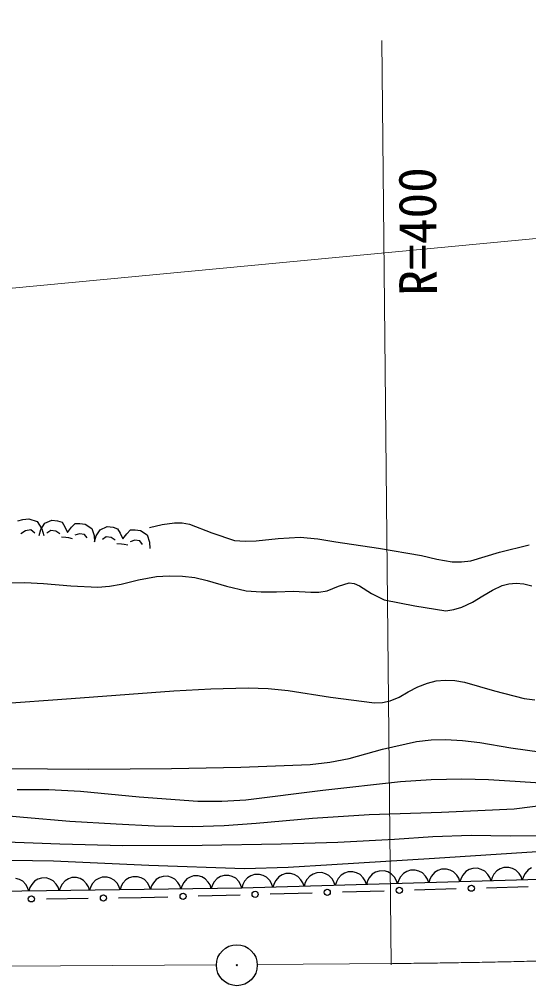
# Model space of a CAD drawing. Units: millimetres, scale not verified. Extents: x 40000 to 680000, y 20000 to 380000.
# Drawn here: x 260436 to 285163, y 260933 to 307831 of the extents above; entities that cross this region are included whole.
import ezdxf
from ezdxf.enums import TextEntityAlignment as Align

# ---------------------------------------------------------------- set-up
doc = ezdxf.new("R2010")
doc.units = ezdxf.units.MM
doc.header["$LTSCALE"] = 1000
doc.linetypes.add('CHAIN', pattern=[18.5, 12, -1.5, 3.5, -1.5])
for name, color, linetype, lineweight in [('M-BGD', 7, 'Continuous', 25), ('M-BMK', 2, 'CHAIN', 13), ('M-BMK-SRVR', 3, 'Continuous', 25), ('M-STR-HTXT', 7, 'Continuous', 13)]:
    doc.layers.add(name, color=color, linetype=linetype, lineweight=lineweight)
doc.styles.add('ＭＳ ゴシック', font='')
doc.styles.get('ＭＳ ゴシック').set_extended_font_data('MS Gothic')

msp = doc.modelspace()

# ---------------------------------------------------------------- linework, layer by layer
at = {"layer": 'M-BGD'}
for p, q in [((260367, 283493), (260601, 283555)), ((260601, 283555), (260898, 283595)), ((260898, 283595), (261303, 283453)), ((261303, 283453), (261524, 283111)), ((261478, 283079), (261677, 283376)), ((261677, 283376), (262008, 283528)), ((262008, 283528), (262297, 283494)), ((262297, 283494), (262520, 283420)), ((262520, 283420), (262645, 283208)), ((262969, 283177), (263148, 283367)), ((263148, 283367), (263366, 283369)), ((263366, 283369), (263635, 283338)), ((263635, 283338), (263957, 283123)), ((266753, 283161), (267363, 283311)), ((267363, 283311), (267966, 283398)), ((267966, 283398), (268335, 283392)), ((268335, 283392), (268698, 283326)), ((268698, 283326), (269784, 282903)), ((260734, 283013), (260511, 282869)), ((261002, 283049), (260734, 283013)), ((261189, 282900), (261002, 283049)), ((261396, 282782), (261478, 283079)), ((261524, 283111), (261621, 282784)), ((261962, 283022), (261778, 282901)), ((262211, 282993), (261962, 283022)), ((262401, 282869), (262211, 282993)), ((262645, 283208), (262776, 282927)), ((262776, 282927), (262969, 283177)), ((263361, 282865), (263134, 282790)), ((263603, 282837), (263361, 282865)), ((263733, 282665), (263603, 282837)), ((263957, 283123), (264073, 282775)), ((264167, 282764), (264365, 283061)), ((264365, 283061), (264697, 283213)), ((264697, 283213), (264986, 283179)), ((264986, 283179), (265209, 283106)), ((265209, 283106), (265334, 282893)), ((265334, 282893), (265464, 282612)), ((265464, 282612), (265657, 282862)), ((265657, 282862), (265836, 283053)), ((265836, 283053), (266055, 283054)), ((266055, 283054), (266323, 283023)), ((266323, 283023), (266646, 282808)), ((266646, 282808), (266762, 282461)), ((269784, 282903), (270884, 282541)), ((262699, 282677), (262476, 282696)), ((262840, 282661), (262699, 282677)), ((263020, 282626), (262840, 282661)), ((264073, 282775), (264085, 282467)), ((264085, 282467), (264167, 282764)), ((264651, 282708), (264467, 282586)), ((264900, 282678), (264651, 282708)), ((265090, 282554), (264900, 282678)), ((265388, 282362), (265165, 282382)), ((265529, 282346), (265388, 282362)), ((265709, 282311), (265529, 282346)), ((266050, 282551), (265823, 282475)), ((266292, 282522), (266050, 282551)), ((266422, 282350), (266292, 282522)), ((266762, 282461), (266773, 282153)), ((270884, 282541), (271403, 282499)), ((271403, 282499), (271931, 282518)), ((271931, 282518), (272999, 282638)), ((272999, 282638), (274066, 282698)), ((274066, 282698), (274931, 282615)), ((274931, 282615), (275800, 282471)), ((275800, 282471), (277875, 282171)), ((277875, 282171), (279963, 281806)), ((282355, 281549), (283752, 281965)), ((283752, 281965), (285183, 282325)), ((279963, 281806), (280705, 281626)), ((280705, 281626), (281452, 281507)), ((281452, 281507), (281902, 281498)), ((281902, 281498), (282355, 281549)), ((259791, 280477), (260700, 280492)), ((260700, 280492), (261616, 280446)), ((265383, 280419), (266222, 280630)), ((266222, 280630), (267094, 280785)), ((267094, 280785), (267718, 280829)), ((267718, 280829), (268351, 280813)), ((268351, 280813), (268958, 280736)), ((268958, 280736), (269561, 280597)), ((269561, 280597), (270498, 280316)), ((275928, 280323), (276455, 280483)), ((276455, 280483), (276695, 280445)), ((284204, 280442), (284550, 280469)), ((284550, 280469), (284934, 280432)), ((261616, 280446), (262929, 280333)), ((262929, 280333), (264250, 280280)), ((264250, 280280), (264817, 280319)), ((264817, 280319), (265383, 280419)), ((270498, 280316), (271444, 280096)), ((271444, 280096), (272174, 280044)), ((272174, 280044), (272924, 280053)), ((272924, 280053), (273753, 280071)), ((273753, 280071), (274582, 280030)), ((274582, 280030), (274981, 280029)), ((274981, 280029), (275382, 280091)), ((275382, 280091), (275928, 280323)), ((276695, 280445), (276944, 280342)), ((276944, 280342), (277533, 279968)), ((282942, 279851), (283400, 280132)), ((283400, 280132), (283882, 280358)), ((283882, 280358), (284204, 280442)), ((284934, 280432), (285324, 280332)), ((277533, 279968), (278143, 279652)), ((278143, 279652), (279637, 279360)), ((281923, 279303), (282439, 279546)), ((282439, 279546), (282942, 279851)), ((279637, 279360), (281147, 279127)), ((281147, 279127), (281534, 279183)), ((281534, 279183), (281923, 279303)), ((280679, 275723), (281111, 275767)), ((281111, 275767), (281575, 275749)), ((267938, 275234), (269739, 275344)), ((269739, 275344), (271541, 275393)), ((271541, 275393), (272509, 275355)), ((272509, 275355), (273479, 275256)), ((279317, 275188), (279775, 275432)), ((279775, 275432), (280254, 275619)), ((280254, 275619), (280679, 275723)), ((281575, 275749), (282050, 275669)), ((282050, 275669), (283498, 275236)), ((257984, 274518), (262955, 274865)), ((262955, 274865), (267938, 275234)), ((273479, 275256), (275547, 274931)), ((275547, 274931), (277675, 274660)), ((278439, 274750), (278880, 274936)), ((278880, 274936), (279317, 275188)), ((283498, 275236), (284942, 274868)), ((284942, 274868), (285458, 274804)), ((277675, 274660), (278065, 274675)), ((278065, 274675), (278439, 274750)), ((278072, 272404), (279714, 272788)), ((279714, 272788), (280422, 272866)), ((280422, 272866), (281131, 272884)), ((281131, 272884), (281956, 272838)), ((281956, 272838), (282787, 272730)), ((282787, 272730), (284296, 272470)), ((276456, 271964), (278072, 272404)), ((284296, 272470), (285806, 272271)), ((267819, 271469), (271188, 271541)), ((271188, 271541), (274553, 271673)), ((274553, 271673), (275504, 271788)), ((275504, 271788), (276456, 271964)), ((259804, 271470), (263813, 271439)), ((263813, 271439), (267819, 271469)), ((275175, 270427), (278940, 270845)), ((278940, 270845), (280425, 270937)), ((280425, 270937), (281924, 270969)), ((281924, 270969), (283217, 270944)), ((283217, 270944), (284515, 270859)), ((284515, 270859), (285732, 270773)), ((260334, 270451), (261862, 270446)), ((261862, 270446), (263400, 270380)), ((263400, 270380), (266251, 270100)), ((271425, 269951), (275175, 270427)), ((266251, 270100), (269107, 269880)), ((269107, 269880), (270267, 269885)), ((270267, 269885), (271425, 269951)), ((284456, 269522), (287635, 269911)), ((259174, 269245), (260644, 269116)), ((274667, 269061), (277418, 269238)), ((277418, 269238), (280935, 269350)), ((280935, 269350), (284456, 269522)), ((260644, 269116), (262891, 268918)), ((262891, 268918), (265142, 268781)), ((265142, 268781), (266990, 268688)), ((270385, 268710), (271929, 268825)), ((271929, 268825), (274667, 269061)), ((266990, 268688), (268849, 268655)), ((268849, 268655), (270385, 268710)), ((259359, 267937), (262407, 267810)), ((262407, 267810), (265467, 267742)), ((269306, 267748), (273153, 267814)), ((273153, 267814), (275900, 267903)), ((275900, 267903), (278643, 268051)), ((278643, 268051), (280507, 268178)), ((280507, 268178), (282377, 268245)), ((282377, 268245), (284278, 268206)), ((284278, 268206), (286178, 268227)), ((265467, 267742), (269306, 267748)), ((280587, 267116), (285571, 267447)), ((260062, 267020), (262089, 266998)), ((262089, 266998), (266721, 266778)), ((275611, 266808), (280587, 267116)), ((266721, 266778), (271360, 266618)), ((304524, 266609), (271234, 265673)), ((271360, 266618), (273486, 266683)), ((273486, 266683), (275611, 266808)), ((274882, 266412), (274706, 266350)), ((275116, 266418), (274882, 266412)), ((275296, 266367), (275116, 266418)), ((276219, 266393), (276055, 266297)), ((276395, 266454), (276219, 266393)), ((276629, 266461), (276395, 266454)), ((276809, 266409), (276629, 266461)), ((276978, 266323), (276809, 266409)), ((277732, 266435), (277568, 266340)), ((277908, 266497), (277732, 266435)), ((278143, 266503), (277908, 266497)), ((278322, 266452), (278143, 266503)), ((278491, 266366), (278322, 266452)), ((279081, 266382), (278938, 266212)), ((279245, 266478), (279081, 266382)), ((279421, 266539), (279245, 266478)), ((279656, 266546), (279421, 266539)), ((279835, 266494), (279656, 266546)), ((280004, 266408), (279835, 266494)), ((280156, 266246), (280004, 266408)), ((280594, 266425), (280452, 266254)), ((280758, 266520), (280594, 266425)), ((280934, 266582), (280758, 266520)), ((281169, 266589), (280934, 266582)), ((281348, 266537), (281169, 266589)), ((281517, 266451), (281348, 266537)), ((281670, 266288), (281517, 266451)), ((282108, 266467), (281965, 266297)), ((282271, 266563), (282108, 266467)), ((282448, 266624), (282271, 266563)), ((282682, 266631), (282448, 266624)), ((282862, 266579), (282682, 266631)), ((283031, 266493), (282862, 266579)), ((283183, 266331), (283031, 266493)), ((283621, 266510), (283478, 266339)), ((283785, 266605), (283621, 266510)), ((283961, 266667), (283785, 266605)), ((284195, 266674), (283961, 266667)), ((284375, 266622), (284195, 266674)), ((284544, 266536), (284375, 266622)), ((284696, 266373), (284544, 266536)), ((284991, 266382), (284908, 266232)), ((285134, 266552), (284991, 266382)), ((285298, 266648), (285134, 266552)), ((260438, 266085), (260264, 266138)), ((260602, 265998), (260438, 266085)), ((260748, 265838), (260602, 265998)), ((261178, 266007), (261036, 265842)), ((261339, 266098), (261178, 266007)), ((261512, 266155), (261339, 266098)), ((261741, 266159), (261512, 266155)), ((261915, 266106), (261741, 266159)), ((262079, 266019), (261915, 266106)), ((262225, 265859), (262079, 266019)), ((262655, 266028), (262513, 265863)), ((262816, 266119), (262655, 266028)), ((262988, 266176), (262816, 266119)), ((263217, 266180), (262988, 266176)), ((263392, 266127), (263217, 266180)), ((263555, 266040), (263392, 266127)), ((263702, 265880), (263555, 266040)), ((264131, 266049), (263990, 265884)), ((264292, 266140), (264131, 266049)), ((264465, 266197), (264292, 266140)), ((264694, 266201), (264465, 266197)), ((264868, 266148), (264694, 266201)), ((265032, 266061), (264868, 266148)), ((265178, 265901), (265032, 266061)), ((265608, 266070), (265466, 265905)), ((265769, 266161), (265608, 266070)), ((265942, 266218), (265769, 266161)), ((266171, 266222), (265942, 266218)), ((266345, 266169), (266171, 266222)), ((266509, 266082), (266345, 266169)), ((266655, 265922), (266509, 266082)), ((266746, 265779), (266655, 265922)), ((266943, 265926), (266860, 265781)), ((267085, 266091), (266943, 265926)), ((267246, 266182), (267085, 266091)), ((267419, 266239), (267246, 266182)), ((267648, 266243), (267419, 266239)), ((267822, 266190), (267648, 266243)), ((267986, 266103), (267822, 266190)), ((268132, 265943), (267986, 266103)), ((268223, 265800), (268132, 265943)), ((268420, 265947), (268337, 265802)), ((268562, 266112), (268420, 265947)), ((268723, 266203), (268562, 266112)), ((268895, 266260), (268723, 266203)), ((269124, 266264), (268895, 266260)), ((269299, 266211), (269124, 266264)), ((269462, 266124), (269299, 266211)), ((269609, 265964), (269462, 266124)), ((269699, 265821), (269609, 265964)), ((269897, 265968), (269814, 265823)), ((270038, 266133), (269897, 265968)), ((270199, 266224), (270038, 266133)), ((270372, 266281), (270199, 266224)), ((270601, 266285), (270372, 266281)), ((270775, 266232), (270601, 266285)), ((270939, 266145), (270775, 266232)), ((271085, 265985), (270939, 266145)), ((271176, 265842), (271085, 265985)), ((271372, 265999), (271289, 265849)), ((271515, 266170), (271372, 265999)), ((271679, 266265), (271515, 266170)), ((271855, 266327), (271679, 266265)), ((272090, 266333), (271855, 266327)), ((272269, 266282), (272090, 266333)), ((272438, 266195), (272269, 266282)), ((272590, 266033), (272438, 266195)), ((272685, 265888), (272590, 266033)), ((272886, 266041), (272803, 265891)), ((273028, 266212), (272886, 266041)), ((273192, 266308), (273028, 266212)), ((273369, 266369), (273192, 266308)), ((273603, 266376), (273369, 266369)), ((273782, 266324), (273603, 266376)), ((273951, 266238), (273782, 266324)), ((274104, 266076), (273951, 266238)), ((274199, 265931), (274104, 266076)), ((274260, 265758), (274199, 265931)), ((274316, 265934), (274260, 265758)), ((274399, 266084), (274316, 265934)), ((274542, 266255), (274399, 266084)), ((274706, 266350), (274542, 266255)), ((275465, 266281), (275296, 266367)), ((275617, 266118), (275465, 266281)), ((275712, 265973), (275617, 266118)), ((275773, 265801), (275712, 265973)), ((275829, 265977), (275773, 265801)), ((275912, 266127), (275829, 265977)), ((276055, 266297), (275912, 266127)), ((277130, 266161), (276978, 266323)), ((277225, 266016), (277130, 266161)), ((277287, 265843), (277225, 266016)), ((277342, 266019), (277287, 265843)), ((277425, 266169), (277342, 266019)), ((277568, 266340), (277425, 266169)), ((278643, 266203), (278491, 266366)), ((278738, 266058), (278643, 266203)), ((278800, 265886), (278738, 266058)), ((278855, 266062), (278800, 265886)), ((278938, 266212), (278855, 266062)), ((280251, 266101), (280156, 266246)), ((280313, 265928), (280251, 266101)), ((280369, 266104), (280313, 265928)), ((280452, 266254), (280369, 266104)), ((281765, 266143), (281670, 266288)), ((281826, 265971), (281765, 266143)), ((281882, 266147), (281826, 265971)), ((281965, 266297), (281882, 266147)), ((283278, 266186), (283183, 266331)), ((283339, 266013), (283278, 266186)), ((283395, 266189), (283339, 266013)), ((283478, 266339), (283395, 266189)), ((284791, 266228), (284696, 266373)), ((284853, 266056), (284791, 266228)), ((284908, 266232), (284853, 266056)), ((271234, 265673), (237268, 265190)), ((260839, 265695), (260748, 265838)), ((260897, 265526), (260839, 265695)), ((260953, 265697), (260897, 265526)), ((261036, 265842), (260953, 265697)), ((262316, 265716), (262225, 265859)), ((262373, 265547), (262316, 265716)), ((262430, 265718), (262373, 265547)), ((262513, 265863), (262430, 265718)), ((263792, 265737), (263702, 265880)), ((263850, 265568), (263792, 265737)), ((263907, 265739), (263850, 265568)), ((263990, 265884), (263907, 265739)), ((265269, 265758), (265178, 265901)), ((265327, 265589), (265269, 265758)), ((265383, 265760), (265327, 265589)), ((265466, 265905), (265383, 265760)), ((266804, 265610), (266746, 265779)), ((266860, 265781), (266804, 265610)), ((268280, 265631), (268223, 265800)), ((268337, 265802), (268280, 265631)), ((269757, 265652), (269699, 265821)), ((269814, 265823), (269757, 265652)), ((271234, 265673), (271176, 265842)), ((271289, 265849), (271234, 265673)), ((272618, 265386), (274648, 265443)), ((272747, 265716), (272685, 265888)), ((272803, 265891), (272747, 265716)), ((276117, 265485), (278146, 265542)), ((279616, 265584), (281645, 265641)), ((283114, 265683), (285143, 265740)), ((261755, 265153), (263784, 265178)), ((265254, 265196), (266356, 265209)), ((266356, 265209), (267650, 265246)), ((269120, 265287), (271149, 265344))]:
    msp.add_line(p, q, dxfattribs=at)
for centre, radius in [((271884, 265365), 149), ((275382, 265464), 149), ((278881, 265563), 149), ((282380, 265662), 149), ((261020, 265144), 149), ((264519, 265187), 149), ((268385, 265266), 149), ((270995, 261928), 30)]:
    msp.add_circle(centre, radius, dxfattribs=at)
at = {"layer": 'M-BMK'}
for p, q in [((259905, 261879), (270000, 261949)), ((271989, 261963), (278694, 262009))]:
    msp.add_line(p, q, dxfattribs=at)
msp.add_arc((275078, 675806), 413812, 270.48193, 279.53687, dxfattribs=at)
at = {"layer": 'M-BMK-SRVR'}
msp.add_circle((270995, 261928), 995, dxfattribs=at)
at = {"layer": 'M-STR-HTXT'}
for p, q in [((498196, 317390), (182067, 287367)), ((278484, 261950), (278035, 306803))]:
    msp.add_line(p, q, dxfattribs=at)

# ---------------------------------------------------------------- texts
at = {"layer": 'M-STR-HTXT', "style": 'ＭＳ ゴシック'}
msp.add_text('R=400', height=1833, rotation=90.5, dxfattribs=at).set_placement((281262, 294434), align=Align.BOTTOM_LEFT)

doc.saveas('drawing.dxf')
